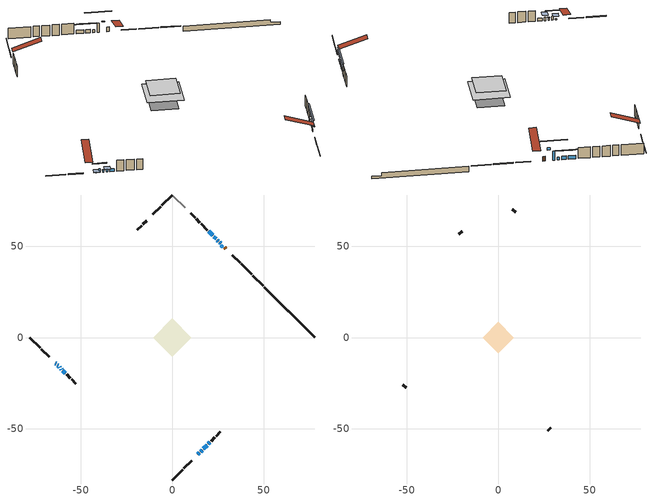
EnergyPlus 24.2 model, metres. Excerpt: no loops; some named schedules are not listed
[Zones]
conditioned space
 floor othersidecoefficients (Floor1 construction): -3.39,0 0,3.39 3.39,0 0,-3.39 z1.25
 floor adiabatic (AdiabaticFloorConstruction): -10.46,0 0,10.46 10.46,0 0,-10.46 z3.69
 floor foundation (Slab1 construction): -7.83,0 0,7.83 7.83,0 0,-7.83 z-1.11
 wall outside (RimJoist2 construction): 0,-77.92 5.65,-72.27 / -77.92,0 -72.27,-5.65 / 0,77.92 -5.65,72.27 / 43.37,34.55 37.72,40.21 z1.25:1.55
 wall outside (RimJoist3 construction): 6.31,-71.61 10.55,-67.37 / -71.61,-6.31 -67.37,-10.55 / -6.31,71.61 -10.55,67.37 / 37.06,40.87 32.82,45.11 z1.25:1.55
 wall outside (AdiabaticWallConstruction 1): 29.32,48.6 28.68,49.25 z1.25:3.28
 wall outside (AdiabaticWallConstruction): -63.88,-14.05 -63.52,-14.4 z1.25:1.75; 14.05,-63.88 14.84,-63.09 z1.25:2.32; 15.49,-62.43 16.36,-61.57 z1.25:2.77; -62.87,-15.06 -62.47,-15.45 z1.25:2.9; -61.82,-16.11 -61.42,-16.5 / 19.72,-58.21 20.58,-57.34 z1.25:2.27; 26.5,51.42 25.92,52 z1.25:5.34; 17.01,-60.91 19.06,-58.86 z1.25:1.86; -60.77,-17.16 -60.41,-17.52 z1.25:2.78; -59.75,-18.17 -58.44,-19.48 / 25.27,52.66 24.68,53.25 z1.25:2.47; 24.02,53.9 22.73,55.2 / 22.07,55.85 19.91,58.01 z1.25:2.83
 wall outside (Wall2 construction): 21.24,-56.69 23.28,-54.64 / -57.79,-20.14 -55.75,-22.18 / -14.05,63.88 -16.09,61.83 / 15.15,62.78 13.11,64.82 z1.25:6.13
 wall outside (Wall3 construction): 23.94,-53.99 26.28,-51.64 / -55.09,-22.84 -52.74,-25.18 / -16.75,61.18 -19.09,58.83 / 12.45,65.48 10.1,67.82 z1.25:6.13
 wall foundation (FoundationWall1 construction): 50.34,27.59,-1.11 50.34,27.59,1.25 75.17,2.76,1.25 75.17,2.76,-0.06 77.92,0,-0.06 77.92,0,-1.11
 wall othersidecoefficients (RimJoist1 construction): 49.68,28.24 44.03,33.9 z1.25:1.55
 wall othersidecoefficients (Wall1 construction): 19.26,58.67 15.81,62.12 z1.25:6.13
 wall adiabatic (Wall5 construction): 7.03,70.89 0.66,77.27 z1.25:6.13
 window (WindowConstruction 7): -63.88,-14.05 -63.52,-14.4 z1.25:1.75
 window (WindowConstruction 3): 14.05,-63.88 14.84,-63.09 z1.25:2.32
 window (WindowConstruction 4): 15.49,-62.43 16.36,-61.57 z1.25:2.77
 window (WindowConstruction 5): -62.87,-15.06 -62.47,-15.45 z1.25:2.9
 window (WindowConstruction 6): -61.82,-16.11 -61.42,-16.5 z1.25:2.26
 window (WindowConstruction 11): 26.5,51.42 25.92,52 z1.25:5.34
 window (WindowConstruction 12): 17.01,-60.91 19.06,-58.86 z1.25:1.86
 window (WindowConstruction 8): -60.76,-17.16 -60.41,-17.52 z1.25:2.77
 window (WindowConstruction 9): -59.75,-18.17 -58.45,-19.48 z1.25:2.47
 window (WindowConstruction 10): 25.27,52.66 24.68,53.25 z1.25:2.47
 window (WindowConstruction): 24.02,53.91 22.73,55.2 z1.25:2.83
 window (WindowConstruction 1): 22.07,55.86 19.91,58.01 z1.25:2.83
 window (WindowConstruction 2): 19.72,-58.21 20.58,-57.34 z1.25:2.26
 door (Door): 29.32,48.6 28.68,49.25 z1.25:3.28
 ceiling adiabatic (AdiabaticFloorConstruction): 0,-10.46 10.46,0 0,10.46 -10.46,0 z3.69
 roof outside (AdiabaticRoofConstruction): 27.16,50.77,6.13 26.34,49.95,6.51 27.2,49.09,6.51 28.02,49.91,6.13
 skylight (SkylightConstruction): 27.16,50.77,6.13 26.34,49.95,6.51 27.2,49.09,6.51 28.02,49.91,6.13
attic - vented
 floor to conditioned space (Floor2 construction Reversed): -8.49,0 0,8.49 8.49,0 0,-8.49 z6.13
 wall outside (Wall4 construction): 26.94,-50.98 28.7,-49.22 / -52.09,-25.84 -50.33,-27.6 / -19.75,58.18 -21.51,56.42 / 9.45,68.48 7.69,70.24 z1.25:6.13
 roof outside (Roof1 construction): 13.39,-64.53,6.13 5.12,-56.26,10.03 2.94,-58.44,10.03 11.21,-66.71,6.13; -64.53,-13.39,6.13 -56.26,-5.12,10.03 -58.44,-2.94,10.03 -66.71,-11.21,6.13; -13.39,64.53,6.13 -5.12,56.26,10.03 -2.94,58.44,10.03 -11.21,66.71,6.13; 29.98,47.94,6.13 21.71,39.67,10.03 23.89,37.49,10.03 32.16,45.76,6.13
shading: -62.88,-15.05 -64.52,-13.4 -66.25,-15.13 -64.61,-16.77 z2.66; 16.7,-61.22 12.18,-65.74 12.47,-66.03 16.99,-61.51 z4.96; 16.5,-61.43 15.35,-62.57 15.64,-62.86 16.79,-61.72 z2.98; -60.61,-17.32 -64.73,-13.19 -65.02,-13.48 -60.9,-17.61 z5.54; -61.28,-16.65 -61.96,-15.97 -62.25,-16.26 -61.57,-16.94 z2.47; 22.33,55.59 30.09,47.83 30.38,48.12 22.62,55.88 z10.42; 22.65,-55.27 13.42,-64.5 13.71,-64.8 22.95,-55.56 z6.94; -59.76,-18.16 -61.41,-16.52 -63.13,-18.24 -61.49,-19.89 z3.69; 20.86,57.06 25.89,52.04 26.18,52.33 21.15,57.36 z5.47; 18.05,59.88 23.94,53.99 24.23,54.28 18.34,60.17 z5.47; 22.45,-55.48 17.85,-60.07 18.14,-60.36 22.74,-55.77 z4.9
[Building]
Building 1: Terrain=Suburbs
[Site:Location]
Toronto City Centre_ON: Latitude {deg}=43.63; Longitude {deg}=-79.39; Time Zone {hr}=-5; Elevation {m}=77; Keep Site Location Information=Yes
[Site:GroundTemperature:Shallow]
5.01852, 3.26908, 3.12898, 3.95918, 7.29196, 10.6092, 13.4851, 15.3069, 15.4617, 13.9799, 11.1774, 7.9619
[Site:WaterMainsTemperature]
Calculation Method=Schedule; Temperature Schedule=mains temperature schedule
[Material] Roughness=Rough; Thermal Absorptance=0.9
Name | Thickness {m} | Conductivity {W/m-K} | Density {kg/m3} | Specific Heat {J/kg-K} | Solar Absorptance | Visible Absorptance
asphalt or fiberglass shingles | 0.00635 | 0.162714 | 1121.4 | 1465.45 | 0.4 | 0.4
asphalt or fiberglass shingles 1 | 0.00635 | 0.162714 | 1121.4 | 1465.45 | 0.7 | 0.7
ceiling loosefill ins | 0.169333 | 0.0480833 | 16.02 | 1046.75 | 0.7 | 0.7
ceiling stud and cavity | 0.1397 | 0.125932 | 65.682 | 1177.47 | 0.7 | 0.7
concrete 4.0 in. | 0.1016 | 1.803125 | 2242.8 | 837.4 | 0.7 | 0.7
concrete 8.0 in. | 0.2032 | 1.803125 | 2242.8 | 837.4 | 0.7 | 0.7
door material | 0.04445 | 0.053851 | 512.64 | 1214.23 | 0.7 | 0.7
exterior vertical ins | 0.0460229 | 0.029427 | 32.04 | 1214.23 | 0.7 | 0.7
floor covering | 0.0127 | 0.0433444 | 54.468 | 1339.84 | 0.6 | 0.6
floor rigid ins | 0.103632 | 0.029427 | 32.04 | 1214.23 | 0.7 | 0.7
floor rigid ins 1; roof rigid ins; wall rigid ins 2 | 0.512978 | 0.029427 | 32.04 | 1214.23 | 0.7 | 0.7
floor stud and cavity | 0.1397 | 0.385326 | 92.3553 | 1139.71 | 0.7 | 0.7
floor stud and cavity 1 | 0.1397 | 1.75129 | 37.0049 | 1207.88 | 0.7 | 0.7
furniture material conditioned space 1 | 0.1524 | 0.115458 | 640.8 | 1214.23 | 0.6 | 0.6
gypsum board | 0.0127 | 0.160291 | 801 | 837.4 | 0.6 | 0.6
gypsum board 1 | 0.0127 | 0.160291 | 801 | 837.4 | 0.7 | 0.7
osb sheathing 0.5 in. | 0.0127 | 0.115458 | 512.64 | 1214.23 | 0.7 | 0.7
osb sheathing 0.75 in. | 0.01905 | 0.115458 | 512.64 | 1214.23 | 0.7 | 0.7
osb sheathing 2.0 in. | 0.0508 | 0.115458 | 512.64 | 1214.23 | 0.7 | 0.7
rim joist rigid ins; wall rigid ins 1 | 0.051816 | 0.029427 | 32.04 | 1214.23 | 0.7 | 0.7
rim joist stud and cavity | 0.0508 | 0.0390855 | 125.044 | 1163.47 | 0.6 | 0.6
rim joist stud and cavity 1 | 0.0508 | 0.0405436 | 125.044 | 1163.47 | 0.6 | 0.6
rim joist stud and cavity 2 | 0.0508 | 0.0348186 | 125.044 | 1163.47 | 0.6 | 0.6
roof stud and cavity | 0.18415 | 1.78685 | 37.0049 | 1207.88 | 0.6 | 0.6
wall rigid ins | 0.051816 | 0.029427 | 32.04 | 1214.23 | 0.4 | 0.4
wall stud and cavity | 0.1397 | 0.278832 | 139.0536 | 1170.24 | 0.7 | 0.7
wall stud and cavity 1 | 0.1397 | 0.169167 | 139.0536 | 1170.24 | 0.7 | 0.7
wall stud and cavity 2 | 0.1397 | 0.169528 | 139.0536 | 1170.24 | 0.7 | 0.7
wall stud and cavity 3 | 0.0889 | 6.9971 | 50.32683 | 1063.81 | 0.6 | 0.6
wall stud and cavity 4 | 0.1397 | 0.141287 | 139.0536 | 1170.24 | 0.7 | 0.7
wall stud and cavity 5 | 0.0889 | 0.380278 | 52.3479 | 1209.89 | 0.7 | 0.7
wall stud and cavity 6 | 0.0889 | 0.391764 | 83.0341 | 1211.67 | 0.7 | 0.7
wood siding | 0.0254 | 0.102417 | 544.68 | 1172.36 | 0.4 | 0.4
wood siding 1 | 0.00254 | 0.102417 | 544.68 | 1172.36 | 0.4 | 0.4
wood siding 2; wood siding 3; wood siding 4 | 0.0254 | 0.102417 | 544.68 | 1172.36 | 0.7 | 0.7
[WindowMaterial:SimpleGlazingSystem]
Name | U-Factor {W/m2-K} | Solar Heat Gain Coefficient
SkylightMaterial | 2.55063 | 0.648
WindowMaterial | 2.34388 | 0.6
WindowMaterial 1 | 2.257005 | 0.66
WindowMaterial 10 | 2.44892 | 0.59
WindowMaterial 11 | 2.435862 | 0.56
WindowMaterial 12 | 2.58746 | 0.48
WindowMaterial 2 | 2.45119 | 0.55
WindowMaterial 3 | 2.59939 | 0.47
WindowMaterial 4 | 2.396116 | 0.58
WindowMaterial 5 | 2.56248 | 0.5
WindowMaterial 6 | 2.6045 | 0.47
WindowMaterial 7 | 2.37454 | 0.46
WindowMaterial 8 | 2.55396 | 0.42
WindowMaterial 9 | 2.095182 | 0.54
[Construction]
AdiabaticFloorConstruction: floor stud and cavity 1, floor rigid ins 1, osb sheathing 0.75 in., floor covering
AdiabaticRoofConstruction: asphalt or fiberglass shingles 1, roof rigid ins, osb sheathing 0.75 in., roof stud and cavity
AdiabaticWallConstruction: wood siding 3, wall rigid ins 2, wall stud and cavity 5, gypsum board
AdiabaticWallConstruction 1: wood siding 4, wall rigid ins 2, wall stud and cavity 5, gypsum board
Door: door material
Floor1 construction: floor stud and cavity, floor rigid ins, osb sheathing 0.75 in., floor covering
Floor2 construction Reversed: gypsum board, ceiling stud and cavity, ceiling loosefill ins
FoundationWall1 construction: concrete 8.0 in., gypsum board 1
furniture construction conditioned space 1: furniture material conditioned space 1
PartitionWallConstruction: gypsum board, wall stud and cavity 6, gypsum board
RimJoist1 construction: rim joist rigid ins, osb sheathing 2.0 in., rim joist stud and cavity
RimJoist2 construction: wood siding 2, rim joist rigid ins, osb sheathing 2.0 in., rim joist stud and cavity 1
RimJoist3 construction: wood siding 2, rim joist rigid ins, osb sheathing 2.0 in., rim joist stud and cavity 2
Roof1 construction: asphalt or fiberglass shingles
SkylightConstruction: SkylightMaterial
Slab1 construction: concrete 4.0 in.
Wall1 construction: wall rigid ins, osb sheathing 0.5 in., wall stud and cavity, gypsum board
Wall2 construction: wood siding, wall rigid ins 1, osb sheathing 0.5 in., wall stud and cavity 1, gypsum board
Wall3 construction: wood siding, wall rigid ins 1, osb sheathing 0.5 in., wall stud and cavity 2, gypsum board
Wall4 construction: wood siding 1, wall stud and cavity 3
Wall5 construction: wall rigid ins, osb sheathing 0.5 in., wall stud and cavity 4, gypsum board
WindowConstruction: WindowMaterial
WindowConstruction 1: WindowMaterial 1
WindowConstruction 10: WindowMaterial 10
WindowConstruction 11: WindowMaterial 11
WindowConstruction 12: WindowMaterial 12
WindowConstruction 2: WindowMaterial 2
WindowConstruction 3: WindowMaterial 3
WindowConstruction 4: WindowMaterial 4
WindowConstruction 5: WindowMaterial 5
WindowConstruction 6: WindowMaterial 6
WindowConstruction 7: WindowMaterial 7
WindowConstruction 8: WindowMaterial 8
WindowConstruction 9: WindowMaterial 9
[Zone] Multiplier=1; Part of Total Floor Area=Yes
Name | Volume {m3}
attic - vented | 92.6625
conditioned space | 894.9
[Space]
Name | Zone | Volume {m3}
attic - vented 1 | attic - vented | 92.6625
conditioned space 1 | conditioned space | 894.9
[ZoneInfiltration:EffectiveLeakageArea]
infil attic - vented 1: Zone or Space=attic - vented 1; Schedule=Always On Discrete; Effective Air Leakage Area {cm2}=6070.89; Stack Coefficient=0.00061029; Wind Coefficient=1.66912e-05
[ZoneMixing]
whole house fan mix: Zone or Space=attic - vented; Schedule=Always On Continuous; Design Flow Rate Calculation Method=Flow/Zone; Design Flow Rate {m3/s}=0; Source Zone or Space=conditioned space
[SurfaceProperty:OtherSideCoefficients]
other non-freezing space: Combined Convective/Radiative Film Coefficient {W/m2-K}=8.35; Constant Temperature Coefficient=1; External Dry-Bulb Temperature Coefficient=0; Ground Temperature Coefficient=0; Wind Speed Coefficient=0; Zone Air Temperature Coefficient=0; Constant Temperature Schedule=other non-freezing space; Previous Other Side Temperature Coefficient=0
[SurfaceProperty:ExposedFoundationPerimeter]
Slab1: Exposed Perimeter Calculation Method=TotalExposedPerimeter; Total Exposed Perimeter {m}=39.014
[InternalMass] Zone or ZoneList=conditioned space; Space or SpaceList=conditioned space 1
Name | Construction | Surface Area {m2}
furniture mass conditioned space 1 | furniture construction conditioned space 1 | 145.868
partition wall mass | PartitionWallConstruction | 364.67
[Lights]
interior lighting: Zone or ZoneList or Space or SpaceList=conditioned space 1; Schedule=interior lighting schedule; Design Level Calculation Method=LightingLevel; Lighting Level {W}=343.2; Return Air Fraction=0; Fraction Radiant=0.6; Fraction Visible=0.2; Fraction Replaceable=1
[People]
occupants: Zone or ZoneList or Space or SpaceList=conditioned space 1; Number of People Schedule=occupants schedule; Number of People Calculation Method=People; Number of People=3; Fraction Radiant=0.314171; Sensible Heat Fraction=0.56303; Activity Level Schedule=occupants activity schedule; Carbon Dioxide Generation Rate {m3/s-W}=0; Enable ASHRAE 55 Comfort Warnings=No; Mean Radiant Temperature Calculation Type=EnclosureAveraged
[ElectricEquipment] Zone or ZoneList or Space or SpaceList=conditioned space 1; Design Level Calculation Method=EquipmentLevel
Name | Schedule | Design Level {W} | Fraction Latent | Fraction Radiant | Fraction Lost
clothes dryer | clothes dryer schedule | 140.772 | 0.015 | 0.081 | 0.85
clothes washer | clothes washer schedule | 32.1985 | 0.03 | 0.162 | 0.7
cooking range | cooking range schedule | 208.969 | 0.08 | 0.432 | 0.2
dishwasher | dishwasher schedule | 66.8632 | 0.3 | 0.18 | 0.4
fridge | fridge schedule | 72.9452 | 0 | 0.6 | 0
mech vent bath fan 0 | mech vent bath fan 0 schedule | 50.2 | 0 | 0 | 1
mech vent bath fan 1 | mech vent bath fan 1 schedule | 50.2 | 0 | 0 | 1
mech vent bath fan 2 | mech vent bath fan 2 schedule | 50.2 | 0 | 0 | 1
mech vent house fan | mech vent house fan schedule | 57.65 | 0 | 0 | 0.5
mech vent house fan cfis | mech vent house fan cfis schedule | 0 | 0 | 0 | 0
mech vent range fan 0 | mech vent range fan 0 schedule | 57 | 0 | 0 | 1
misc plug loads | misc plug loads schedule | 494.7 | 0.045 | 0.513 | 0.1
whole house fan | Always On Discrete | 0 | 0 | 0 | 1
[OtherEquipment] Zone or ZoneList or Space or SpaceList=conditioned space 1; Design Level Calculation Method=EquipmentLevel
Name | Fuel Type | Schedule | Design Level {W} | Fraction Latent | Fraction Radiant | Fraction Lost
clothes dryer 1 | Electricity | clothes dryer schedule | 0 | 0.015 | 0.081 | 0.85
cooking range 1 | Electricity | cooking range schedule | 0 | 0.08 | 0.432 | 0.2
general water use latent | None | general water use schedule | 59.3978 | 1 | 0 | 0
general water use sensible | None | general water use schedule | -58.539 | 0 | 0.6 | 0
mech vent house fan latent load | None | Always On Discrete | 0 | 1 | 0 | 0
mech vent house fan sensible load | None | Always On Discrete | 0 | 0 | 0 | 0
water heater energy adjustment1 | NaturalGas | Always On Discrete | 0.01 | 0 | 0 | 1
[ZoneInfiltration:DesignFlowRate] Zone or ZoneList or Space or SpaceList=conditioned space 1; Schedule=Always On Discrete; Design Flow Rate Calculation Method=Flow/Zone; Design Flow Rate {m3/s}=0
infil flow; natural vent flow; whole house fan flow
[Foundation:Kiva]
Foundation Kiva 1: Initial Indoor Air Temperature {C}=18; Wall Height Above Grade {m}=1.25002; Wall Depth Below Slab {m}=0.2032; Custom Block Material Name 1=exterior vertical ins; Custom Block Depth 1 {m}=2.36001; Custom Block X Position 1 {m}=0.2159; Custom Block Z Position 1 {m}=0
[Foundation:Kiva:Settings]
Soil Conductivity {W/m-K}=0.849921; Soil Density {kg/m3}=1842.3; Soil Specific Heat {J/kg-K}=418.7; Ground Solar Absorptivity=0.9; Ground Thermal Absorptivity=0.9; Ground Surface Roughness {m}=0.03; Far-Field Width {m}=40; Deep-Ground Boundary Condition=ZeroFlux; Deep-Ground Depth {m}=40; Minimum Cell Dimension {m}=0.2; Maximum Cell Growth Coefficient=3; Simulation Timestep=Timestep
[Exterior:Lights]
exterior lighting: Schedule=exterior lighting schedule; Design Level {W}=75.6
[Schedule:Constant]
Name | Hourly Value
Always On Continuous; mech vent house fan schedule; mech vent house fan cfis schedule; Always On Discrete | 1
other non-freezing space; fridge schedule | 0
occupants activity schedule | 117.228
[Schedule:Week:Daily]
interior lighting schedule Week Rule - Jan1-Jan27: interior lighting schedule day, interior lighting schedule day, interior lighting schedule day, interior lighting schedule day, interior lighting schedule day, interior lighting schedule day, interior lighting schedule day, interior lighting schedule default day, interior lighting schedule default day, interior lighting schedule default day, interior lighting schedule default day, interior lighting schedule default day
interior lighting schedule Week Rule - Jan28-Feb3: interior lighting schedule day, interior lighting schedule day, interior lighting schedule day, interior lighting schedule day, interior lighting schedule day 1, interior lighting schedule day 1, interior lighting schedule day 1, interior lighting schedule default day, interior lighting schedule default day, interior lighting schedule default day, interior lighting schedule default day, interior lighting schedule default day
interior lighting schedule Week Rule - Feb4-Feb24: interior lighting schedule day 1, interior lighting schedule day 1, interior lighting schedule day 1, interior lighting schedule day 1, interior lighting schedule day 1, interior lighting schedule day 1, interior lighting schedule day 1, interior lighting schedule default day, interior lighting schedule default day, interior lighting schedule default day, interior lighting schedule default day, interior lighting schedule default day
interior lighting schedule Week Rule - Feb25-Mar3: interior lighting schedule day 1, interior lighting schedule day 1, interior lighting schedule day 1, interior lighting schedule day 1, interior lighting schedule day 2, interior lighting schedule day 2, interior lighting schedule day 2, interior lighting schedule default day, interior lighting schedule default day, interior lighting schedule default day, interior lighting schedule default day, interior lighting schedule default day
interior lighting schedule Week Rule - Mar4-Mar31: interior lighting schedule day 2, interior lighting schedule day 2, interior lighting schedule day 2, interior lighting schedule day 2, interior lighting schedule day 2, interior lighting schedule day 2, interior lighting schedule day 2, interior lighting schedule default day, interior lighting schedule default day, interior lighting schedule default day, interior lighting schedule default day, interior lighting schedule default day
interior lighting schedule Week Rule - Apr1-Apr28: interior lighting schedule day 3, interior lighting schedule day 3, interior lighting schedule day 3, interior lighting schedule day 3, interior lighting schedule day 3, interior lighting schedule day 3, interior lighting schedule day 3, interior lighting schedule default day, interior lighting schedule default day, interior lighting schedule default day, interior lighting schedule default day, interior lighting schedule default day
interior lighting schedule Week Rule - Apr29-May5: interior lighting schedule day 3, interior lighting schedule day 3, interior lighting schedule day 4, interior lighting schedule day 4, interior lighting schedule day 4, interior lighting schedule day 4, interior lighting schedule day 4, interior lighting schedule default day, interior lighting schedule default day, interior lighting schedule default day, interior lighting schedule default day, interior lighting schedule default day
interior lighting schedule Week Rule - May6-May26: interior lighting schedule day 4, interior lighting schedule day 4, interior lighting schedule day 4, interior lighting schedule day 4, interior lighting schedule day 4, interior lighting schedule day 4, interior lighting schedule day 4, interior lighting schedule default day, interior lighting schedule default day, interior lighting schedule default day, interior lighting schedule default day, interior lighting schedule default day
interior lighting schedule Week Rule - May27-Jun2: interior lighting schedule day 4, interior lighting schedule day 4, interior lighting schedule day 4, interior lighting schedule day 4, interior lighting schedule day 4, interior lighting schedule day 5, interior lighting schedule day 5, interior lighting schedule default day, interior lighting schedule default day, interior lighting schedule default day, interior lighting schedule default day, interior lighting schedule default day
interior lighting schedule Week Rule - Jun3-Jun30: interior lighting schedule day 5, interior lighting schedule day 5, interior lighting schedule day 5, interior lighting schedule day 5, interior lighting schedule day 5, interior lighting schedule day 5, interior lighting schedule day 5, interior lighting schedule default day, interior lighting schedule default day, interior lighting schedule default day, interior lighting schedule default day, interior lighting schedule default day
interior lighting schedule Week Rule - Jul1-Jul28: interior lighting schedule day 6, interior lighting schedule day 6, interior lighting schedule day 6, interior lighting schedule day 6, interior lighting schedule day 6, interior lighting schedule day 6, interior lighting schedule day 6, interior lighting schedule default day, interior lighting schedule default day, interior lighting schedule default day, interior lighting schedule default day, interior lighting schedule default day
interior lighting schedule Week Rule - Jul29-Aug4: interior lighting schedule day 6, interior lighting schedule day 6, interior lighting schedule day 6, interior lighting schedule day 7, interior lighting schedule day 7, interior lighting schedule day 7, interior lighting schedule day 7, interior lighting schedule default day, interior lighting schedule default day, interior lighting schedule default day, interior lighting schedule default day, interior lighting schedule default day
interior lighting schedule Week Rule - Aug5-Aug25: interior lighting schedule day 7, interior lighting schedule day 7, interior lighting schedule day 7, interior lighting schedule day 7, interior lighting schedule day 7, interior lighting schedule day 7, interior lighting schedule day 7, interior lighting schedule default day, interior lighting schedule default day, interior lighting schedule default day, interior lighting schedule default day, interior lighting schedule default day
interior lighting schedule Week Rule - Aug26-Sep1: interior lighting schedule day 7, interior lighting schedule day 7, interior lighting schedule day 7, interior lighting schedule day 7, interior lighting schedule day 7, interior lighting schedule day 7, interior lighting schedule day 8, interior lighting schedule default day, interior lighting schedule default day, interior lighting schedule default day, interior lighting schedule default day, interior lighting schedule default day
interior lighting schedule Week Rule - Sep2-Sep29: interior lighting schedule day 8, interior lighting schedule day 8, interior lighting schedule day 8, interior lighting schedule day 8, interior lighting schedule day 8, interior lighting schedule day 8, interior lighting schedule day 8, interior lighting schedule default day, interior lighting schedule default day, interior lighting schedule default day, interior lighting schedule default day, interior lighting schedule default day
interior lighting schedule Week Rule - Sep30-Oct6: interior lighting schedule day 8, interior lighting schedule day 9, interior lighting schedule day 9, interior lighting schedule day 9, interior lighting schedule day 9, interior lighting schedule day 9, interior lighting schedule day 9, interior lighting schedule default day, interior lighting schedule default day, interior lighting schedule default day, interior lighting schedule default day, interior lighting schedule default day
interior lighting schedule Week Rule - Oct7-Oct27: interior lighting schedule day 9, interior lighting schedule day 9, interior lighting schedule day 9, interior lighting schedule day 9, interior lighting schedule day 9, interior lighting schedule day 9, interior lighting schedule day 9, interior lighting schedule default day, interior lighting schedule default day, interior lighting schedule default day, interior lighting schedule default day, interior lighting schedule default day
interior lighting schedule Week Rule - Oct28-Nov3: interior lighting schedule day 9, interior lighting schedule day 9, interior lighting schedule day 9, interior lighting schedule day 9, interior lighting schedule day 10, interior lighting schedule day 10, interior lighting schedule day 10, interior lighting schedule default day, interior lighting schedule default day, interior lighting schedule default day, interior lighting schedule default day, interior lighting schedule default day
interior lighting schedule Week Rule - Nov4-Nov24: interior lighting schedule day 10, interior lighting schedule day 10, interior lighting schedule day 10, interior lighting schedule day 10, interior lighting schedule day 10, interior lighting schedule day 10, interior lighting schedule day 10, interior lighting schedule default day, interior lighting schedule default day, interior lighting schedule default day, interior lighting schedule default day, interior lighting schedule default day
interior lighting schedule Week Rule - Nov25-Dec1: interior lighting schedule day 10, interior lighting schedule day 10, interior lighting schedule day 10, interior lighting schedule day 10, interior lighting schedule day 10, interior lighting schedule day 10, interior lighting schedule day 11, interior lighting schedule default day, interior lighting schedule default day, interior lighting schedule default day, interior lighting schedule default day, interior lighting schedule default day
interior lighting schedule Week Rule - Dec2-Dec31: interior lighting schedule day 11, interior lighting schedule day 11, interior lighting schedule day 11, interior lighting schedule day 11, interior lighting schedule day 11, interior lighting schedule day 11, interior lighting schedule day 11, interior lighting schedule default day, interior lighting schedule default day, interior lighting schedule default day, interior lighting schedule default day, interior lighting schedule default day
occupants schedule Week Rule - Jan1-Dec31: occupants schedule day, occupants schedule day, occupants schedule day, occupants schedule day, occupants schedule day, occupants schedule day, occupants schedule day, occupants schedule default day, occupants schedule default day, occupants schedule default day, occupants schedule default day, occupants schedule default day
clothes dryer schedule Week Rule - Jan1-Dec31: clothes dryer schedule day, clothes dryer schedule day, clothes dryer schedule day, clothes dryer schedule day, clothes dryer schedule day, clothes dryer schedule day, clothes dryer schedule day, clothes dryer schedule default day, clothes dryer schedule default day, clothes dryer schedule default day, clothes dryer schedule default day, clothes dryer schedule default day
clothes washer schedule Week Rule - Jan1-Dec31: clothes washer schedule day, clothes washer schedule day, clothes washer schedule day, clothes washer schedule day, clothes washer schedule day, clothes washer schedule day, clothes washer schedule day, clothes washer schedule default day, clothes washer schedule default day, clothes washer schedule default day, clothes washer schedule default day, clothes washer schedule default day
cooking range schedule Week Rule - Jan1-Dec31: cooking range schedule day, cooking range schedule day, cooking range schedule day, cooking range schedule day, cooking range schedule day, cooking range schedule day, cooking range schedule day, cooking range schedule default day, cooking range schedule default day, cooking range schedule default day, cooking range schedule default day, cooking range schedule default day
dishwasher schedule Week Rule - Jan1-Dec31: dishwasher schedule day, dishwasher schedule day, dishwasher schedule day, dishwasher schedule day, dishwasher schedule day, dishwasher schedule day, dishwasher schedule day, dishwasher schedule default day, dishwasher schedule default day, dishwasher schedule default day, dishwasher schedule default day, dishwasher schedule default day
mech vent bath fan 0 schedule Week Rule - Jan1-Dec31: mech vent bath fan 0 schedule day, mech vent bath fan 0 schedule day, mech vent bath fan 0 schedule day, mech vent bath fan 0 schedule day, mech vent bath fan 0 schedule day, mech vent bath fan 0 schedule day, mech vent bath fan 0 schedule day, mech vent bath fan 0 schedule default day, mech vent bath fan 0 schedule default day, mech vent bath fan 0 schedule default day, mech vent bath fan 0 schedule default day, mech vent bath fan 0 schedule default day
mech vent bath fan 1 schedule Week Rule - Jan1-Dec31: mech vent bath fan 1 schedule day, mech vent bath fan 1 schedule day, mech vent bath fan 1 schedule day, mech vent bath fan 1 schedule day, mech vent bath fan 1 schedule day, mech vent bath fan 1 schedule day, mech vent bath fan 1 schedule day, mech vent bath fan 1 schedule default day, mech vent bath fan 1 schedule default day, mech vent bath fan 1 schedule default day, mech vent bath fan 1 schedule default day, mech vent bath fan 1 schedule default day
mech vent bath fan 2 schedule Week Rule - Jan1-Dec31: mech vent bath fan 2 schedule day, mech vent bath fan 2 schedule day, mech vent bath fan 2 schedule day, mech vent bath fan 2 schedule day, mech vent bath fan 2 schedule day, mech vent bath fan 2 schedule day, mech vent bath fan 2 schedule day, mech vent bath fan 2 schedule default day, mech vent bath fan 2 schedule default day, mech vent bath fan 2 schedule default day, mech vent bath fan 2 schedule default day, mech vent bath fan 2 schedule default day
mech vent range fan 0 schedule Week Rule - Jan1-Dec31: mech vent range fan 0 schedule day, mech vent range fan 0 schedule day, mech vent range fan 0 schedule day, mech vent range fan 0 schedule day, mech vent range fan 0 schedule day, mech vent range fan 0 schedule day, mech vent range fan 0 schedule day, mech vent range fan 0 schedule default day, mech vent range fan 0 schedule default day, mech vent range fan 0 schedule default day, mech vent range fan 0 schedule default day, mech vent range fan 0 schedule default day
misc plug loads schedule Week Rule - Jan1-Dec31: misc plug loads schedule day, misc plug loads schedule day, misc plug loads schedule day, misc plug loads schedule day, misc plug loads schedule day, misc plug loads schedule day, misc plug loads schedule day, misc plug loads schedule default day, misc plug loads schedule default day, misc plug loads schedule default day, misc plug loads schedule default day, misc plug loads schedule default day
general water use schedule Week Rule - Jan1-Dec31: general water use schedule day, general water use schedule day, general water use schedule day, general water use schedule day, general water use schedule day, general water use schedule day, general water use schedule day, general water use schedule default day, general water use schedule default day, general water use schedule default day, general water use schedule default day, general water use schedule default day
exterior lighting schedule Week Rule - Jan1-Jan27: exterior lighting schedule day, exterior lighting schedule day, exterior lighting schedule day, exterior lighting schedule day, exterior lighting schedule day, exterior lighting schedule day, exterior lighting schedule day, exterior lighting schedule default day, exterior lighting schedule default day, exterior lighting schedule default day, exterior lighting schedule default day, exterior lighting schedule default day
exterior lighting schedule Week Rule - Jan28-Feb3: exterior lighting schedule day, exterior lighting schedule day, exterior lighting schedule day, exterior lighting schedule day, exterior lighting schedule day 1, exterior lighting schedule day 1, exterior lighting schedule day 1, exterior lighting schedule default day, exterior lighting schedule default day, exterior lighting schedule default day, exterior lighting schedule default day, exterior lighting schedule default day
exterior lighting schedule Week Rule - Feb4-Feb24: exterior lighting schedule day 1, exterior lighting schedule day 1, exterior lighting schedule day 1, exterior lighting schedule day 1, exterior lighting schedule day 1, exterior lighting schedule day 1, exterior lighting schedule day 1, exterior lighting schedule default day, exterior lighting schedule default day, exterior lighting schedule default day, exterior lighting schedule default day, exterior lighting schedule default day
exterior lighting schedule Week Rule - Feb25-Mar3: exterior lighting schedule day 1, exterior lighting schedule day 1, exterior lighting schedule day 1, exterior lighting schedule day 1, exterior lighting schedule day 2, exterior lighting schedule day 2, exterior lighting schedule day 2, exterior lighting schedule default day, exterior lighting schedule default day, exterior lighting schedule default day, exterior lighting schedule default day, exterior lighting schedule default day
exterior lighting schedule Week Rule - Mar4-Mar31: exterior lighting schedule day 2, exterior lighting schedule day 2, exterior lighting schedule day 2, exterior lighting schedule day 2, exterior lighting schedule day 2, exterior lighting schedule day 2, exterior lighting schedule day 2, exterior lighting schedule default day, exterior lighting schedule default day, exterior lighting schedule default day, exterior lighting schedule default day, exterior lighting schedule default day
exterior lighting schedule Week Rule - Apr1-Apr28: exterior lighting schedule day 3, exterior lighting schedule day 3, exterior lighting schedule day 3, exterior lighting schedule day 3, exterior lighting schedule day 3, exterior lighting schedule day 3, exterior lighting schedule day 3, exterior lighting schedule default day, exterior lighting schedule default day, exterior lighting schedule default day, exterior lighting schedule default day, exterior lighting schedule default day
exterior lighting schedule Week Rule - Apr29-May5: exterior lighting schedule day 3, exterior lighting schedule day 3, exterior lighting schedule day 4, exterior lighting schedule day 4, exterior lighting schedule day 4, exterior lighting schedule day 4, exterior lighting schedule day 4, exterior lighting schedule default day, exterior lighting schedule default day, exterior lighting schedule default day, exterior lighting schedule default day, exterior lighting schedule default day
[Schedule:Year]
interior lighting schedule: interior lighting schedule Week Rule - Jan1-Jan27, 1, 1, 1, 27, interior lighting schedule Week Rule - Jan28-Feb3, 1, 28, 2, 3, interior lighting schedule Week Rule - Feb4-Feb24, 2, 4, 2, 24, interior lighting schedule Week Rule - Feb25-Mar3, 2, 25, 3, 3, interior lighting schedule Week Rule - Mar4-Mar31, 3, 4, 3, 31, interior lighting schedule Week Rule - Apr1-Apr28, 4, 1, 4, 28, interior lighting schedule Week Rule - Apr29-May5, 4, 29, 5, 5, interior lighting schedule Week Rule - May6-May26, 5, 6, 5, 26, interior lighting schedule Week Rule - May27-Jun2, 5, 27, 6, 2, interior lighting schedule Week Rule - Jun3-Jun30, 6, 3, 6, 30, interior lighting schedule Week Rule - Jul1-Jul28, 7, 1, 7, 28, interior lighting schedule Week Rule - Jul29-Aug4, 7, 29, 8, 4, interior lighting schedule Week Rule - Aug5-Aug25, 8, 5, 8, 25, interior lighting schedule Week Rule - Aug26-Sep1, 8, 26, 9, 1, interior lighting schedule Week Rule - Sep2-Sep29, 9, 2, 9, 29, interior lighting schedule Week Rule - Sep30-Oct6, 9, 30, 10, 6, interior lighting schedule Week Rule - Oct7-Oct27, 10, 7, 10, 27, interior lighting schedule Week Rule - Oct28-Nov3, 10, 28, 11, 3, interior lighting schedule Week Rule - Nov4-Nov24, 11, 4, 11, 24, interior lighting schedule Week Rule - Nov25-Dec1, 11, 25, 12, 1, interior lighting schedule Week Rule - Dec2-Dec31, 12, 2, 12, 31
occupants schedule: occupants schedule Week Rule - Jan1-Dec31, 1, 1, 12, 31
clothes dryer schedule: clothes dryer schedule Week Rule - Jan1-Dec31, 1, 1, 12, 31
clothes washer schedule: clothes washer schedule Week Rule - Jan1-Dec31, 1, 1, 12, 31
cooking range schedule: cooking range schedule Week Rule - Jan1-Dec31, 1, 1, 12, 31
dishwasher schedule: dishwasher schedule Week Rule - Jan1-Dec31, 1, 1, 12, 31
mech vent bath fan 0 schedule: mech vent bath fan 0 schedule Week Rule - Jan1-Dec31, 1, 1, 12, 31
mech vent bath fan 1 schedule: mech vent bath fan 1 schedule Week Rule - Jan1-Dec31, 1, 1, 12, 31
mech vent bath fan 2 schedule: mech vent bath fan 2 schedule Week Rule - Jan1-Dec31, 1, 1, 12, 31
mech vent range fan 0 schedule: mech vent range fan 0 schedule Week Rule - Jan1-Dec31, 1, 1, 12, 31
misc plug loads schedule: misc plug loads schedule Week Rule - Jan1-Dec31, 1, 1, 12, 31
general water use schedule: general water use schedule Week Rule - Jan1-Dec31, 1, 1, 12, 31
exterior lighting schedule: exterior lighting schedule Week Rule - Jan1-Jan27, 1, 1, 1, 27, exterior lighting schedule Week Rule - Jan28-Feb3, 1, 28, 2, 3, exterior lighting schedule Week Rule - Feb4-Feb24, 2, 4, 2, 24, exterior lighting schedule Week Rule - Feb25-Mar3, 2, 25, 3, 3, exterior lighting schedule Week Rule - Mar4-Mar31, 3, 4, 3, 31, exterior lighting schedule Week Rule - Apr1-Apr28, 4, 1, 4, 28, exterior lighting schedule Week Rule - Apr29-May5, 4, 29, 5, 5, exterior lighting schedule Week Rule - May6-May26, 5, 6, 5, 26, exterior lighting schedule Week Rule - May27-Jun2, 5, 27, 6, 2, exterior lighting schedule Week Rule - Jun3-Jun30, 6, 3, 6, 30, exterior lighting schedule Week Rule - Jul1-Jul28, 7, 1, 7, 28, exterior lighting schedule Week Rule - Jul29-Aug4, 7, 29, 8, 4, exterior lighting schedule Week Rule - Aug5-Aug25, 8, 5, 8, 25, exterior lighting schedule Week Rule - Aug26-Sep1, 8, 26, 9, 1, exterior lighting schedule Week Rule - Sep2-Sep29, 9, 2, 9, 29, exterior lighting schedule Week Rule - Sep30-Oct6, 9, 30, 10, 6, exterior lighting schedule Week Rule - Oct7-Oct27, 10, 7, 10, 27, exterior lighting schedule Week Rule - Oct28-Nov3, 10, 28, 11, 3, exterior lighting schedule Week Rule - Nov4-Nov24, 11, 4, 11, 24, exterior lighting schedule Week Rule - Nov25-Dec1, 11, 25, 12, 1, exterior lighting schedule Week Rule - Dec2-Dec31, 12, 2, 12, 31
[Schedule:Compact]
mains temperature schedule: Through: 01/01, For: AllDays, Until: 24:00, 8.80333, Through: 01/02, For: AllDays, Until: 24:00, 8.74333, Through: 01/03, For: AllDays, Until: 24:00, 8.68389, Through: 01/04, For: AllDays, Until: 24:00, 8.62611, Through: 01/05, For: AllDays, Until: 24:00, 8.56944, Through: 01/06, For: AllDays, Until: 24:00, 8.51389, Through: 01/07, For: AllDays, Until: 24:00, 8.45944, Through: 01/08, For: AllDays, Until: 24:00, 8.40611, Through: 01/09, For: AllDays, Until: 24:00, 8.35389, Through: 01/10, For: AllDays, Until: 24:00, 8.30278, Through: 01/11, For: AllDays, Until: 24:00, 8.25333, Through: 01/12, For: AllDays, Until: 24:00, 8.205, Through: 01/13, For: AllDays, Until: 24:00, 8.15778, Through: 01/14, For: AllDays, Until: 24:00, 8.11222, Through: 01/15, For: AllDays, Until: 24:00, 8.06778, Through: 01/16, For: AllDays, Until: 24:00, 8.02444, Through: 01/17, For: AllDays, Until: 24:00, 7.98222, Through: 01/18, For: AllDays, Until: 24:00, 7.94167, Through: 01/19, For: AllDays, Until: 24:00, 7.90222, Through: 01/20, For: AllDays, Until: 24:00, 7.86444, Through: 01/21, For: AllDays, Until: 24:00, 7.82778, Through: 01/22, For: AllDays, Until: 24:00, 7.79278, Through: 01/23, For: AllDays, Until: 24:00, 7.75889, Through: 01/24, For: AllDays, Until: 24:00, 7.72667, Through: 01/25, For: AllDays, Until: 24:00, 7.69556, Through: 01/26, For: AllDays, Until: 24:00, 7.66611, Through: 01/27, For: AllDays, Until: 24:00, 7.63778, Through: 01/28, For: AllDays, Until: 24:00, 7.61111, Through: 01/29, For: AllDays, Until: 24:00, 7.58556, Through: 01/30, For: AllDays, Until: 24:00, 7.56167, Through: 01/31, For: AllDays, Until: 24:00, 7.53944, Through: 02/01, For: AllDays, Until: 24:00, 7.51833, Through: 02/02, For: AllDays, Until: 24:00, 7.49889, Through: 02/03, For: AllDays, Until: 24:00, 7.48111, Through: 02/04, For: AllDays, Until: 24:00, 7.46444, Through: 02/05, For: AllDays, Until: 24:00, 7.44944, Through: 02/06, For: AllDays, Until: 24:00, 7.43556, Through: 02/07, For: AllDays, Until: 24:00, 7.42333, Through: 02/08, For: AllDays, Until: 24:00, 7.41278, Through: 02/09, For: AllDays, Until: 24:00, 7.40389, Through: 02/10, For: AllDays, Until: 24:00, 7.39611, Through: 02/11, For: AllDays, Until: 24:00, 7.39, Through: 02/12, For: AllDays, Until: 24:00, 7.38556, Through: 02/13, For: AllDays, Until: 24:00, 7.38222, Through: 02/14, For: AllDays, Until: 24:00, 7.38056, Through: 02/15, For: AllDays, Until: 24:00, 7.38056, Through: 02/16, For: AllDays, Until: 24:00, 7.38222, Through: 02/17, For: AllDays, Until: 24:00, 7.385, Through: 02/18, For: AllDays, Until: 24:00, 7.38944, Through: 02/19, For: AllDays, Until: 24:00, 7.395, Through: 02/20, For: AllDays, Until: 24:00, 7.40278, Through: 02/21, For: AllDays, Until: 24:00, 7.41167, Through: 02/22, For: AllDays, Until: 24:00, 7.42222, Through: 02/23, For: AllDays, Until: 24:00, 7.43389, Through: 02/24, For: AllDays, Until: 24:00, 7.44722, Through: 02/25, For: AllDays, Until: 24:00, 7.46222, Through: 02/26, For: AllDays, Until: 24:00, 7.47833, Through: 02/27, For: AllDays, Until: 24:00, 7.49611, Through: 02/28, For: AllDays, Until: 24:00, 7.51556, Through: 03/01, For: AllDays, Until: 24:00, 7.53667, Through: 03/02, For: AllDays, Until: 24:00, 7.55889, Through: 03/03, For: AllDays, Until: 24:00, 7.58222, Through: 03/04, For: AllDays, Until: 24:00, 7.60722, Through: 03/05, For: AllDays, Until: 24:00, 7.63389, Through: 03/06, For: AllDays, Until: 24:00, 7.66222, Through: 03/07, For: AllDays, Until: 24:00, 7.69111, Through: 03/08, For: AllDays, Until: 24:00, 7.72222, Through: 03/09, For: AllDays, Until: 24:00, 7.75444, Through: 03/10, For: AllDays, Until: 24:00, 7.78778, Through: 03/11, For: AllDays, Until: 24:00, 7.82278, Through: 03/12, For: AllDays, Until: 24:00, 7.85944, Through: 03/13, For: AllDays, Until: 24:00, 7.89722, Through: 03/14, For: AllDays, Until: 24:00, 7.93611, Through: 03/15, For: AllDays, Until: 24:00, 7.97667, Through: 03/16, For: AllDays, Until: 24:00, 8.01833, Through: 03/17, For: AllDays, Until: 24:00, 8.06167, Through: 03/18, For: AllDays, Until: 24:00, 8.10611, Through: 03/19, For: AllDays, Until: 24:00, 8.15167, Through: 03/20, For: AllDays, Until: 24:00, 8.19833, Through: 03/21, For: AllDays, Until: 24:00, 8.24667, Through: 03/22, For: AllDays, Until: 24:00, 8.29611, Through: 03/23, For: AllDays, Until: 24:00, 8.34667, Through: 03/24, For: AllDays, Until: 24:00, 8.39889, Through: 03/25, For: AllDays, Until: 24:00, 8.45167, Through: 03/26, For: AllDays, Until: 24:00, 8.50611, Through: 03/27, For: AllDays, Until: 24:00, 8.56167, Through: 03/28, For: AllDays, Until: 24:00, 8.61833, Through: 03/29, For: AllDays, Until: 24:00, 8.67611, Through: 03/30, For: AllDays, Until: 24:00, 8.735, Through: 03/31, For: AllDays, Until: 24:00, 8.795, Through: 04/01, For: AllDays, Until: 24:00, 8.85611, Through: 04/02, For: AllDays, Until: 24:00, 8.91833, Through: 04/03, For: AllDays, Until: 24:00, 8.98167, Through: 04/04, For: AllDays, Until: 24:00, 9.04556, Through: 04/05, For: AllDays, Until: 24:00, 9.11111, Through: 04/06, For: AllDays, Until: 24:00, 9.17722, Through: 04/07, For: AllDays, Until: 24:00, 9.24444, Through: 04/08, For: AllDays, Until: 24:00, 9.31222, Through: 04/09, For: AllDays, Until: 24:00, 9.38167, Through: 04/10, For: AllDays, Until: 24:00, 9.45167, Through: 04/11, For: AllDays, Until: 24:00, 9.52222, Through: 04/12, For: AllDays, Until: 24:00, 9.59444, Through: 04/13, For: AllDays, Until: 24:00, 9.66667, Through: 04/14, For: AllDays, Until: 24:00, 9.74, Through: 04/15, For: AllDays, Until: 24:00, 9.81444, Through: 04/16, For: AllDays, Until: 24:00, 9.88944, Through: 04/17, For: AllDays, Until: 24:00, 9.96556, Through: 04/18, For: AllDays, Until: 24:00, 10.0417, Through: 04/19, For: AllDays, Until: 24:00, 10.1189, Through: 04/20, For: AllDays, Until: 24:00, 10.1972, Through: 04/21, For: AllDays, Until: 24:00, 10.2756, Through: 04/22, For: AllDays, Until: 24:00, 10.355, Through: 04/23, For: AllDays, Until: 24:00, 10.435, Through: 04/24, For: AllDays, Until: 24:00, 10.515, Through: 04/25, For: AllDays, Until: 24:00, 10.5961, Through: 04/26, For: AllDays, Until: 24:00, 10.6778, Through: 04/27, For: AllDays, Until: 24:00, 10.76, Through: 04/28, For: AllDays, Until: 24:00, 10.8428, Through: 04/29, For: AllDays, Until: 24:00, 10.9261, Through: 04/30, For: AllDays, Until: 24:00, 11.0094, Through: 05/01, For: AllDays, Until: 24:00, 11.0933, Through: 05/02, For: AllDays, Until: 24:00, 11.1778, Through: 05/03, For: AllDays, Until: 24:00, 11.2628, Through: 05/04, For: AllDays, Until: 24:00, 11.3478, Through: 05/05, For: AllDays, Until: 24:00, 11.4333, Through: 05/06, For: AllDays, Until: 24:00, 11.5189, Through: 05/07, For: AllDays, Until: 24:00, 11.605, Through: 05/08, For: AllDays, Until: 24:00, 11.6917, Through: 05/09, For: AllDays, Until: 24:00, 11.7778, Through: 05/10, For: AllDays, Until: 24:00, 11.865, Through: 05/11, For: AllDays, Until: 24:00, 11.9517, Through: 05/12, For: AllDays, Until: 24:00, 12.0389, Through: 05/13, For: AllDays, Until: 24:00, 12.1261, Through: 05/14, For: AllDays, Until: 24:00, 12.2133, Through: 05/15, For: AllDays, Until: 24:00, 12.3006, Through: 05/16, For: AllDays, Until: 24:00, 12.3883, Through: 05/17, For: AllDays, Until: 24:00, 12.4756, Through: 05/18, For: AllDays, Until: 24:00, 12.5628, Through: 05/19, For: AllDays, Until: 24:00, 12.6506, Through: 05/20, For: AllDays, Until: 24:00, 12.7378, Through: 05/21, For: AllDays, Until: 24:00, 12.825, Through: 05/22, For: AllDays, Until: 24:00, 12.9122, Through: 05/23, For: AllDays, Until: 24:00, 12.9994, Through: 05/24, For: AllDays, Until: 24:00, 13.0861, Through: 05/25, For: AllDays, Until: 24:00, 13.1728, Through: 05/26, For: AllDays, Until: 24:00, 13.2594, Through: 05/27, For: AllDays, Until: 24:00, 13.3456, Through: 05/28, For: AllDays, Until: 24:00, 13.4317, Through: 05/29, For: AllDays, Until: 24:00, 13.5172, Through: 05/30, For: AllDays, Until: 24:00, 13.6028, Through: 05/31, For: AllDays, Until: 24:00, 13.6878, Through: 06/01, For: AllDays, Until: 24:00, 13.7722, Through: 06/02, For: AllDays, Until: 24:00, 13.8567, Through: 06/03, For: AllDays, Until: 24:00, 13.9406, Through: 06/04, For: AllDays, Until: 24:00, 14.0239, Through: 06/05, For: AllDays, Until: 24:00, 14.1067, Through: 06/06, For: AllDays, Until: 24:00, 14.1894, Through: 06/07, For: AllDays, Until: 24:00, 14.2711, Through: 06/08, For: AllDays, Until: 24:00, 14.3528, Through: 06/09, For: AllDays, Until: 24:00, 14.4339, Through: 06/10, For: AllDays, Until: 24:00, 14.5139, Through: 06/11, For: AllDays, Until: 24:00, 14.5939, Through: 06/12, For: AllDays, Until: 24:00, 14.6728, Through: 06/13, For: AllDays, Until: 24:00, 14.7511, Through: 06/14, For: AllDays, Until: 24:00, 14.8289, Through: 06/15, For: AllDays, Until: 24:00, 14.9061, Through: 06/16, For: AllDays, Until: 24:00, 14.9822, Through: 06/17, For: AllDays, Until: 24:00, 15.0578, Through: 06/18, For: AllDays, Until: 24:00, 15.1328, Through: 06/19, For: AllDays, Until: 24:00, 15.2067, Through: 06/20, For: AllDays, Until: 24:00, 15.28, Through: 06/21, For: AllDays, Until: 24:00, 15.3522, Through: 06/22, For: AllDays, Until: 24:00, 15.4239, Through: 06/23, For: AllDays, Until: 24:00, 15.4944, Through: 06/24, For: AllDays, Until: 24:00, 15.5639, Through: 06/25, For: AllDays, Until: 24:00, 15.6328, Through: 06/26, For: AllDays, Until: 24:00, 15.7006, Through: 06/27, For: AllDays, Until: 24:00, 15.7678, Through: 06/28, For: AllDays, Until: 24:00, 15.8333, Through: 06/29, For: AllDays, Until: 24:00, 15.8983, Through: 06/30, For: AllDays, Until: 24:00, 15.9622, Through: 07/01, For: AllDays, Until: 24:00, 16.025, Through: 07/02, For: AllDays, Until: 24:00, 16.0872, Through: 07/03, For: AllDays, Until: 24:00, 16.1478, Through: 07/04, For: AllDays, Until: 24:00, 16.2072, Through: 07/05, For: AllDays, Until: 24:00, 16.2661, Through: 07/06, For: AllDays, Until: 24:00, 16.3233, Through: 07/07, For: AllDays, Until: 24:00, 16.3794, Through: 07/08, For: AllDays, Until: 24:00, 16.435, Through: 07/09, For: AllDays, Until: 24:00, 16.4889, Through: 07/10, For: AllDays, Until: 24:00, 16.5417, Through: 07/11, For: AllDays, Until: 24:00, 16.5928, Through: 07/12, For: AllDays, Until: 24:00, 16.6433, Through: 07/13, For: AllDays, Until: 24:00, 16.6922, Through: 07/14, For: AllDays, Until: 24:00, 16.74, Through: 07/15, For: AllDays, Until: 24:00, 16.7867, Through: 07/16, For: AllDays, Until: 24:00, 16.8322, Through: 07/17, For: AllDays, Until: 24:00, 16.8761, Through: 07/18, For: AllDays, Until: 24:00, 16.9189, Through: 07/19, For: AllDays, Until: 24:00, 16.96, Through: 07/20, For: AllDays, Until: 24:00, 17, Through: 07/21, For: AllDays, Until: 24:00, 17.0389, Through: 07/22, For: AllDays, Until: 24:00, 17.0761, Through: 07/23, For: AllDays, Until: 24:00, 17.1122, Through: 07/24, For: AllDays, Until: 24:00, 17.1467, Through: 07/25, For: AllDays, Until: 24:00, 17.18, Through: 07/26, For: AllDays, Until: 24:00, 17.2117, Through: 07/27, For: AllDays, Until: 24:00, 17.2422, Through: 07/28, For: AllDays, Until: 24:00, 17.2711, Through: 07/29, For: AllDays, Until: 24:00, 17.2983, Through: 07/30, For: AllDays, Until: 24:00, 17.3244, Through: 07/31, For: AllDays, Until: 24:00, 17.3494, Through: 08/01, For: AllDays, Until: 24:00, 17.3728, Through: 08/02, For: AllDays, Until: 24:00, 17.3944, Through: 08/03, For: AllDays, Until: 24:00, 17.4144, Through: 08/04, For: AllDays, Until: 24:00, 17.4333, Through: 08/05, For: AllDays, Until: 24:00, 17.4506, Through: 08/06, For: AllDays, Until: 24:00, 17.4667, Through: 08/07, For: AllDays, Until: 24:00, 17.4811, Through: 08/08, For: AllDays, Until: 24:00, 17.4939, Through: 08/09, For: AllDays, Until: 24:00, 17.5056, Through: 08/10, For: AllDays, Until: 24:00, 17.5156, Through: 08/11, For: AllDays, Until: 24:00, 17.5239, Through: 08/12, For: AllDays, Until: 24:00, 17.5311, Through: 08/13, For: AllDays, Until: 24:00, 17.5361, Through: 08/14, For: AllDays, Until: 24:00, 17.54, Through: 08/15, For: AllDays, Until: 24:00, 17.5428, Through: 08/16, For: AllDays, Until: 24:00, 17.5439, Through: 08/17, For: AllDays, Until: 24:00, 17.5433, Through: 08/18, For: AllDays, Until: 24:00, 17.5411, Through: 08/19, For: AllDays, Until: 24:00, 17.5372, Through: 08/20, For: AllDays, Until: 24:00, 17.5322, Through: 08/21, For: AllDays, Until: 24:00, 17.5256, Through: 08/22, For: AllDays, Until: 24:00, 17.5178, Through: 08/23, For: AllDays, Until: 24:00, 17.5083, Through: 08/24, For: AllDays, Until: 24:00, 17.4972, Through: 08/25, For: AllDays, Until: 24:00, 17.4844, Through: 08/26, For: AllDays, Until: 24:00, 17.4706, Through: 08/27, For: AllDays, Until: 24:00, 17.455, Through: 08/28, For: AllDays, Until: 24:00, 17.4378, Through: 08/29, For: AllDays, Until: 24:00, 17.4194, Through: 08/30, For: AllDays, Until: 24:00, 17.3994, Through: 08/31, For: AllDays, Until: 24:00, 17.3778, Through: 09/01, For: AllDays, Until: 24:00, 17.355, Through: 09/02, For: AllDays, Until: 24:00, 17.3311, Through: 09/03, For: AllDays, Until: 24:00, 17.305, Through: 09/04, For: AllDays, Until: 24:00, 17.2778, Through: 09/05, For: AllDays, Until: 24:00, 17.2494, Through: 09/06, For: AllDays, Until: 24:00, 17.2194, Through: 09/07, For: AllDays, Until: 24:00, 17.1878, Through: 09/08, For: AllDays, Until: 24:00, 17.155, Through: 09/09, For: AllDays, Until: 24:00, 17.1206, Through: 09/10, For: AllDays, Until: 24:00, 17.085, Through: 09/11, For: AllDays, Until: 24:00, 17.0483, Through: 09/12, For: AllDays, Until: 24:00, 17.01, Through: 09/13, For: AllDays, Until: 24:00, 16.97, Through: 09/14, For: AllDays, Until: 24:00, 16.9289, Through: 09/15, For: AllDays, Until: 24:00, 16.8867, Through: 09/16, For: AllDays, Until: 24:00, 16.8428, Through: 09/17, For: AllDays, Until: 24:00, 16.7983, Through: 09/18, For: AllDays, Until: 24:00, 16.7517, Through: 09/19, For: AllDays, Until: 24:00, 16.7044, Through: 09/20, For: AllDays, Until: 24:00, 16.6556, Through: 09/21, For: AllDays, Until: 24:00, 16.6056, Through: 09/22, For: AllDays, Until: 24:00, 16.5544, Through: 09/23, For: AllDays, Until: 24:00, 16.5017, Through: 09/24, For: AllDays, Until: 24:00, 16.4483, Through: 09/25, For: AllDays, Until: 24:00, 16.3933, Through: 09/26, For: AllDays, Until: 24:00, 16.3372, Through: 09/27, For: AllDays, Until: 24:00, 16.2806, Through: 09/28, For: AllDays, Until: 24:00, 16.2222, Through: 09/29, For: AllDays, Until: 24:00, 16.1628, Through: 09/30, For: AllDays, Until: 24:00, 16.1022, Through: 10/01, For: AllDays, Until: 24:00, 16.0406, Through: 10/02, For: AllDays, Until: 24:00, 15.9778, Through: 10/03, For: AllDays, Until: 24:00, 15.9144, Through: 10/04, For: AllDays, Until: 24:00, 15.8494, Through: 10/05, For: AllDays, Until: 24:00, 15.7839, Through: 10/06, For: AllDays, Until: 24:00, 15.7172, Through: 10/07, For: AllDays, Until: 24:00, 15.6494, Through: 10/08, For: AllDays, Until: 24:00, 15.5811, Through: 10/09, For: AllDays, Until: 24:00, 15.5117, Through: 10/10, For: AllDays, Until: 24:00, 15.4411, Through: 10/11, For: AllDays, Until: 24:00, 15.37, Through: 10/12, For: AllDays, Until: 24:00, 15.2978, Through: 10/13, For: AllDays, Until: 24:00, 15.225, Through: 10/14, For: AllDays, Until: 24:00, 15.1511, Through: 10/15, For: AllDays, Until: 24:00, 15.0767, Through: 10/16, For: AllDays, Until: 24:00, 15.0011, Through: 10/17, For: AllDays, Until: 24:00, 14.925, Through: 10/18, For: AllDays, Until: 24:00, 14.8483, Through: 10/19, For: AllDays, Until: 24:00, 14.7706, Through: 10/20, For: AllDays, Until: 24:00, 14.6922, Through: 10/21, For: AllDays, Until: 24:00, 14.6133, Through: 10/22, For: AllDays, Until: 24:00, 14.5339, Through: 10/23, For: AllDays, Until: 24:00, 14.4539, Through: 10/24, For: AllDays, Until: 24:00, 14.3728, Through: 10/25, For: AllDays, Until: 24:00, 14.2917, Through: 10/26, For: AllDays, Until: 24:00, 14.21, Through: 10/27, For: AllDays, Until: 24:00, 14.1272, Through: 10/28, For: AllDays, Until: 24:00, 14.0444, Through: 10/29, For: AllDays, Until: 24:00, 13.9611, Through: 10/30, For: AllDays, Until: 24:00, 13.8772, Through: 10/31, For: AllDays, Until: 24:00, 13.7933, Through: 11/01, For: AllDays, Until: 24:00, 13.7089, Through: 11/02, For: AllDays, Until: 24:00, 13.6239, Through: 11/03, For: AllDays, Until: 24:00, 13.5383, Through: 11/04, For: AllDays, Until: 24:00, 13.4528, Through: 11/05, For: AllDays, Until: 24:00, 13.3667, Through: 11/06, For: AllDays, Until: 24:00, 13.2806, Through: 11/07, For: AllDays, Until: 24:00, 13.1944, Through: 11/08, For: AllDays, Until: 24:00, 13.1078, Through: 11/09, For: AllDays, Until: 24:00, 13.0206, Through: 11/10, For: AllDays, Until: 24:00, 12.9339, Through: 11/11, For: AllDays, Until: 24:00, 12.8467, Through: 11/12, For: AllDays, Until: 24:00, 12.7594, Through: 11/13, For: AllDays, Until: 24:00, 12.6722, Through: 11/14, For: AllDays, Until: 24:00, 12.5844, Through: 11/15, For: AllDays, Until: 24:00, 12.4972, Through: 11/16, For: AllDays, Until: 24:00, 12.41, Through: 11/17, For: AllDays, Until: 24:00, 12.3222, Through: 11/18, For: AllDays, Until: 24:00, 12.235, Through: 11/19, For: AllDays, Until: 24:00, 12.1478, Through: 11/20, For: AllDays, Until: 24:00, 12.0606, Through: 11/21, For: AllDays, Until: 24:00, 11.9733, Through: 11/22, For: AllDays, Until: 24:00, 11.8861, Through: 11/23, For: AllDays, Until: 24:00, 11.7994, Through: 11/24, For: AllDays, Until: 24:00, 11.7128, Through: 11/25, For: AllDays, Until: 24:00, 11.6267, Through: 11/26, For: AllDays, Until: 24:00, 11.5406, Through: 11/27, For: AllDays, Until: 24:00, 11.4544, Through: 11/28, For: AllDays, Until: 24:00, 11.3689, Through: 11/29, For: AllDays, Until: 24:00, 11.2839, Through: 11/30, For: AllDays, Until: 24:00, 11.1989, Through: 12/01, For: AllDays, Until: 24:00, 11.1144, Through: 12/02, For: AllDays, Until: 24:00, 11.03, Through: 12/03, For: AllDays, Until: 24:00, 10.9467, Through: 12/04, For: AllDays, Until: 24:00, 10.8633, Through: 12/05, For: AllDays, Until: 24:00, 10.7806, Through: 12/06, For: AllDays, Until: 24:00, 10.6983, Through: 12/07, For: AllDays, Until: 24:00, 10.6167, Through: 12/08, For: AllDays, Until: 24:00, 10.5356, Through: 12/09, For: AllDays, Until: 24:00, 10.4544, Through: 12/10, For: AllDays, Until: 24:00, 10.3744, Through: 12/11, For: AllDays, Until: 24:00, 10.295, Through: 12/12, For: AllDays, Until: 24:00, 10.2167, Through: 12/13, For: AllDays, Until: 24:00, 10.1383, Through: 12/14, For: AllDays, Until: 24:00, 10.0611, Through: 12/15, For: AllDays, Until: 24:00, 9.98444, Through: 12/16, For: AllDays, Until: 24:00, 9.90833, Through: 12/17, For: AllDays, Until: 24:00, 9.83278, Through: 12/18, For: AllDays, Until: 24:00, 9.75833, Through: 12/19, For: AllDays, Until: 24:00, 9.685, Through: 12/20, For: AllDays, Until: 24:00, 9.61222, Through: 12/21, For: AllDays, Until: 24:00, 9.54, Through: 12/22, For: AllDays, Until: 24:00, 9.46889, Through: 12/23, For: AllDays, Until: 24:00, 9.39889, Through: 12/24, For: AllDays, Until: 24:00, 9.32944, Through: 12/25, For: AllDays, Until: 24:00, 9.26111, Through: 12/26, For: AllDays, Until: 24:00, 9.19389, Through: 12/27, For: AllDays, Until: 24:00, 9.12722, Through: 12/28, For: AllDays, Until: 24:00, 9.06167, Through: 12/29, For: AllDays, Until: 24:00, 8.99722, Through: 12/30, For: AllDays, Until: 24:00, 8.93389, Through: 12/31, For: AllDays, Until: 24:00, 8.87111
